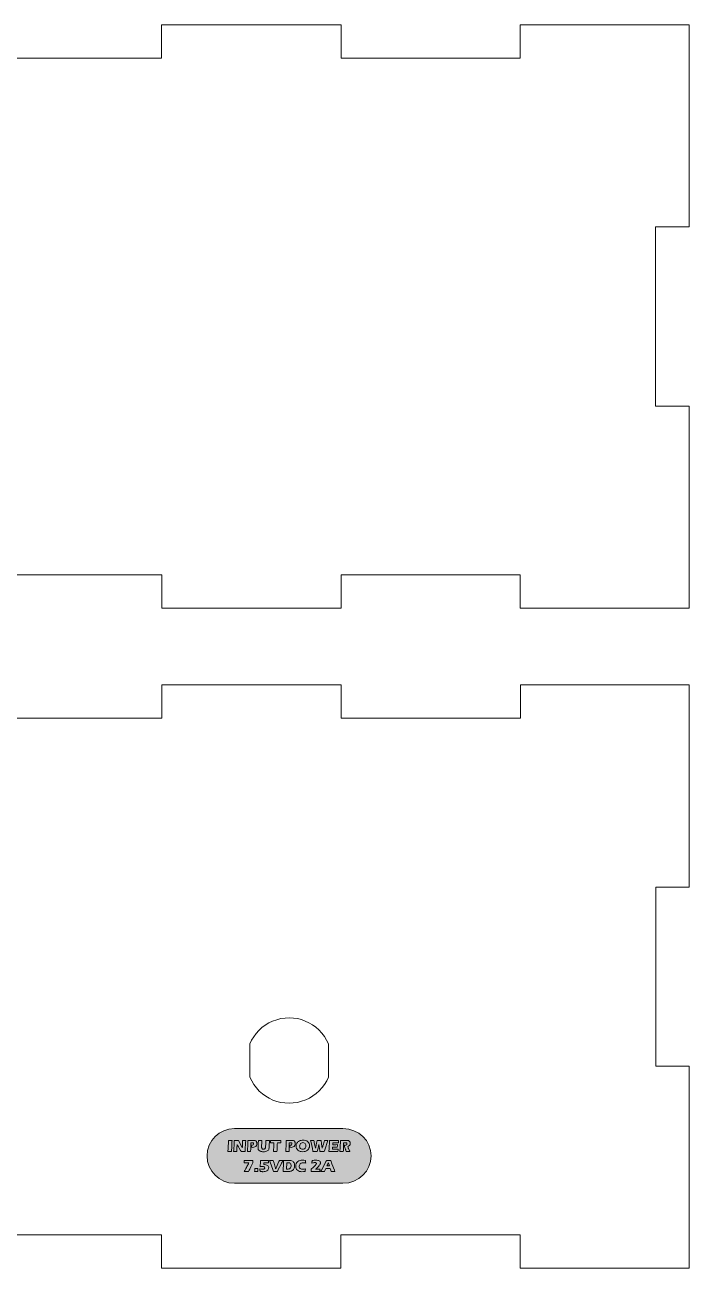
# Model space of a CAD drawing. Header units: inches. Extents: x -9.3 to 29, y -19 to 4.9.
# Drawn here: x 8.42 to 12.4, y -2.86 to 4.61 of the extents above; entities that cross this region are included whole.
import ezdxf

# ---------------------------------------------------------------- set-up
doc = ezdxf.new("R2010")
doc.units = ezdxf.units.IN
doc.header["$MEASUREMENT"] = 0
doc.layers.add('Layer 3', color=7, linetype='Continuous')

# ---------------------------------------------------------------- blocks, each defined once
blk = doc.blocks.new('block 94')
at = {"layer": 'Layer 3', "color": 7, "lineweight": 5, "true_color": 0xffffff}
blk.add_lwpolyline([(8.1663, 0.444), (9.2413, 0.444), (9.2413, 0.644), (10.3163, 0.644), (10.3163, 0.444), (11.3913, 0.444), (11.3913, 0.644), (12.4034, 0.644), (12.4034, -0.5691), (12.2034, -0.5691), (12.2034, -1.6441), (12.4034, -1.6441), (12.4034, -2.856), (11.3903, -2.856), (11.3903, -2.656), (10.3153, -2.656), (10.3153, -2.856), (9.2403, -2.856), (9.2403, -2.656), (8.1653, -2.656)], dxfattribs=at)
blk = doc.blocks.new('block 97')
at = {"layer": 'Layer 3', "color": 7, "lineweight": 5, "true_color": 0xffffff}
blk.add_open_spline([(9.7688, -1.7092), (9.7688, -1.7092), (9.7688, -1.5108), (9.7688, -1.5108), (9.7947, -1.449), (9.8438, -1.3999), (9.9056, -1.374), (10.0359, -1.3192), (10.186, -1.3804), (10.2408, -1.5108), (10.2408, -1.5108), (10.2408, -1.7092), (10.2408, -1.7092), (10.2148, -1.7709), (10.1657, -1.82), (10.104, -1.846), (9.9736, -1.9008), (9.8235, -1.8395), (9.7688, -1.7092)], degree=3, knots=[0, 0, 0, 0, 1, 1, 1, 2, 2, 2, 3, 3, 3, 4, 4, 4, 5, 5, 5, 6, 6, 6, 6], dxfattribs=at)
blk = doc.blocks.new('block 93')
at = {"layer": 'Layer 3'}
for name in ['block 94', 'block 97']:
    blk.add_blockref(name, (0, 0), dxfattribs=at)
blk = doc.blocks.new('block 98')
at = {"layer": 'Layer 3', "lineweight": 0}
for points, knots in [([(9.7542, -2.156), (9.7542, -2.156), (9.7552, -2.1436), (9.7552, -2.1436), (9.7552, -2.1436), (9.7564, -2.1191), (9.7564, -2.1191), (9.7564, -2.1191), (9.757, -2.1018), (9.757, -2.1018), (9.757, -2.1), (9.757, -2.0981), (9.757, -2.0963), (9.757, -2.0949), (9.757, -2.0926), (9.757, -2.0894), (9.7613, -2.0895), (9.7647, -2.0895), (9.7673, -2.0895), (9.7698, -2.0895), (9.7733, -2.0895), (9.7776, -2.0893), (9.782, -2.0892), (9.7857, -2.0891), (9.7887, -2.0891), (9.7931, -2.0891), (9.7963, -2.0894), (9.7984, -2.0899), (9.8005, -2.0905), (9.8024, -2.0914), (9.8041, -2.0925), (9.8058, -2.0937), (9.8072, -2.0951), (9.8083, -2.0967), (9.8094, -2.0983), (9.8102, -2.1001), (9.8108, -2.1022), (9.8113, -2.1042), (9.8116, -2.1063), (9.8116, -2.1084), (9.8116, -2.1128), (9.8106, -2.1167), (9.8084, -2.1204), (9.8063, -2.124), (9.8034, -2.1267), (9.7995, -2.1285), (9.7957, -2.1303), (9.7914, -2.1311), (9.7866, -2.1311), (9.7848, -2.1311), (9.7828, -2.1309), (9.7805, -2.1306), (9.7802, -2.1291), (9.7797, -2.1268), (9.779, -2.1239), (9.7783, -2.1209), (9.7777, -2.1187), (9.7772, -2.1173), (9.7787, -2.1176), (9.7802, -2.1177), (9.7817, -2.1177), (9.785, -2.1177), (9.7875, -2.1169), (9.7891, -2.1154), (9.7907, -2.1138), (9.7915, -2.1118), (9.7915, -2.1096), (9.7915, -2.1085), (9.7913, -2.1075), (9.791, -2.1066), (9.7906, -2.1057), (9.79, -2.105), (9.7893, -2.1045), (9.7885, -2.1039), (9.7876, -2.1036), (9.7867, -2.1034), (9.7857, -2.1032), (9.7846, -2.1032), (9.7834, -2.1032), (9.7823, -2.1032), (9.7811, -2.1032), (9.7798, -2.1033), (9.7798, -2.1033), (9.7757, -2.1036), (9.7757, -2.1036), (9.7753, -2.1098), (9.7749, -2.1168), (9.7747, -2.1245), (9.7743, -2.1385), (9.7741, -2.1469), (9.7741, -2.1497), (9.7741, -2.1497), (9.7741, -2.156), (9.7741, -2.156), (9.7741, -2.156), (9.7644, -2.156), (9.7644, -2.156), (9.763, -2.156), (9.7596, -2.156), (9.7542, -2.156)], [0, 0, 0, 0, 1, 1, 1, 2, 2, 2, 3, 3, 3, 4, 4, 4, 5, 5, 5, 6, 6, 6, 7, 7, 7, 8, 8, 8, 9, 9, 9, 10, 10, 10, 11, 11, 11, 12, 12, 12, 13, 13, 13, 14, 14, 14, 15, 15, 15, 16, 16, 16, 17, 17, 17, 18, 18, 18, 19, 19, 19, 20, 20, 20, 21, 21, 21, 22, 22, 22, 23, 23, 23, 24, 24, 24, 25, 25, 25, 26, 26, 26, 27, 27, 27, 28, 28, 28, 29, 29, 29, 30, 30, 30, 31, 31, 31, 32, 32, 32, 33, 33, 33, 33]), ([(9.9842, -2.156), (9.9842, -2.156), (9.9852, -2.1436), (9.9852, -2.1436), (9.9852, -2.1436), (9.9865, -2.1191), (9.9865, -2.1191), (9.9865, -2.1191), (9.987, -2.1018), (9.987, -2.1018), (9.987, -2.1), (9.987, -2.0981), (9.987, -2.0963), (9.987, -2.0949), (9.987, -2.0926), (9.987, -2.0894), (9.9913, -2.0895), (9.9947, -2.0895), (9.9973, -2.0895), (9.9999, -2.0895), (10.0033, -2.0895), (10.0077, -2.0893), (10.012, -2.0892), (10.0157, -2.0891), (10.0187, -2.0891), (10.0231, -2.0891), (10.0263, -2.0894), (10.0284, -2.0899), (10.0305, -2.0905), (10.0324, -2.0914), (10.0341, -2.0925), (10.0358, -2.0937), (10.0372, -2.0951), (10.0383, -2.0967), (10.0394, -2.0983), (10.0403, -2.1001), (10.0408, -2.1022), (10.0414, -2.1042), (10.0416, -2.1063), (10.0416, -2.1084), (10.0416, -2.1128), (10.0406, -2.1167), (10.0385, -2.1204), (10.0364, -2.124), (10.0334, -2.1267), (10.0295, -2.1285), (10.0257, -2.1303), (10.0214, -2.1311), (10.0166, -2.1311), (10.0148, -2.1311), (10.0128, -2.1309), (10.0105, -2.1306), (10.0102, -2.1291), (10.0097, -2.1268), (10.009, -2.1239), (10.0083, -2.1209), (10.0077, -2.1187), (10.0073, -2.1173), (10.0087, -2.1176), (10.0102, -2.1177), (10.0118, -2.1177), (10.015, -2.1177), (10.0175, -2.1169), (10.0191, -2.1154), (10.0207, -2.1138), (10.0215, -2.1118), (10.0215, -2.1096), (10.0215, -2.1085), (10.0214, -2.1075), (10.021, -2.1066), (10.0206, -2.1057), (10.0201, -2.105), (10.0193, -2.1045), (10.0185, -2.1039), (10.0176, -2.1036), (10.0167, -2.1034), (10.0158, -2.1032), (10.0147, -2.1032), (10.0135, -2.1032), (10.0123, -2.1032), (10.0111, -2.1032), (10.0098, -2.1033), (10.0098, -2.1033), (10.0057, -2.1036), (10.0057, -2.1036), (10.0053, -2.1098), (10.005, -2.1168), (10.0047, -2.1245), (10.0043, -2.1385), (10.0041, -2.1469), (10.0041, -2.1497), (10.0041, -2.1497), (10.0041, -2.156), (10.0041, -2.156), (10.0041, -2.156), (9.9944, -2.156), (9.9944, -2.156), (9.993, -2.156), (9.9896, -2.156), (9.9842, -2.156)], [0, 0, 0, 0, 1, 1, 1, 2, 2, 2, 3, 3, 3, 4, 4, 4, 5, 5, 5, 6, 6, 6, 7, 7, 7, 8, 8, 8, 9, 9, 9, 10, 10, 10, 11, 11, 11, 12, 12, 12, 13, 13, 13, 14, 14, 14, 15, 15, 15, 16, 16, 16, 17, 17, 17, 18, 18, 18, 19, 19, 19, 20, 20, 20, 21, 21, 21, 22, 22, 22, 23, 23, 23, 24, 24, 24, 25, 25, 25, 26, 26, 26, 27, 27, 27, 28, 28, 28, 29, 29, 29, 30, 30, 30, 31, 31, 31, 32, 32, 32, 33, 33, 33, 33]), ([(10.0882, -2.0881), (10.0934, -2.0881), (10.0984, -2.0888), (10.1032, -2.0902), (10.108, -2.0916), (10.1123, -2.0939), (10.1159, -2.0969), (10.1195, -2.1), (10.1222, -2.1036), (10.124, -2.1076), (10.1258, -2.1116), (10.1267, -2.1162), (10.1267, -2.1214), (10.1267, -2.1268), (10.1257, -2.1319), (10.1237, -2.1364), (10.1217, -2.141), (10.1189, -2.1449), (10.1152, -2.1481), (10.1115, -2.1513), (10.1071, -2.1536), (10.1019, -2.1551), (10.0968, -2.1566), (10.0914, -2.1573), (10.0858, -2.1573), (10.0803, -2.1573), (10.0751, -2.1566), (10.07, -2.1551), (10.065, -2.1537), (10.0606, -2.1514), (10.0569, -2.1481), (10.0531, -2.1449), (10.0505, -2.1413), (10.0489, -2.1373), (10.0474, -2.1333), (10.0466, -2.1289), (10.0466, -2.1241), (10.0466, -2.1169), (10.0482, -2.1107), (10.0515, -2.1053), (10.0548, -2.0999), (10.0597, -2.0957), (10.0662, -2.0927), (10.0727, -2.0896), (10.08, -2.0881), (10.0882, -2.0881)], [0, 0, 0, 0, 1, 1, 1, 2, 2, 2, 3, 3, 3, 4, 4, 4, 5, 5, 5, 6, 6, 6, 7, 7, 7, 8, 8, 8, 9, 9, 9, 10, 10, 10, 11, 11, 11, 12, 12, 12, 13, 13, 13, 14, 14, 14, 15, 15, 15, 15]), ([(10.3089, -2.156), (10.3096, -2.1503), (10.31, -2.1452), (10.3104, -2.1406), (10.3108, -2.136), (10.3111, -2.1307), (10.3113, -2.1246), (10.3116, -2.1185), (10.3118, -2.1122), (10.3119, -2.1054), (10.312, -2.0987), (10.3121, -2.0934), (10.3121, -2.0894), (10.3162, -2.0895), (10.3195, -2.0895), (10.322, -2.0895), (10.3246, -2.0895), (10.3278, -2.0895), (10.3315, -2.0893), (10.3352, -2.0892), (10.3389, -2.0891), (10.3424, -2.0891), (10.3466, -2.0891), (10.3503, -2.0893), (10.3536, -2.0896), (10.356, -2.0898), (10.3582, -2.0903), (10.3602, -2.091), (10.3622, -2.0917), (10.3639, -2.0926), (10.3653, -2.0936), (10.3666, -2.0946), (10.3678, -2.0958), (10.3687, -2.0971), (10.3696, -2.0983), (10.3703, -2.0998), (10.3708, -2.1015), (10.3713, -2.1032), (10.3716, -2.1051), (10.3716, -2.107), (10.3716, -2.1092), (10.3713, -2.1112), (10.3707, -2.1132), (10.3702, -2.1151), (10.3693, -2.1169), (10.3681, -2.1185), (10.3669, -2.1202), (10.3655, -2.1217), (10.3636, -2.1229), (10.3618, -2.1241), (10.3593, -2.1253), (10.3561, -2.1266), (10.3561, -2.1266), (10.3586, -2.1328), (10.3586, -2.1328), (10.3593, -2.1345), (10.3601, -2.1363), (10.3609, -2.1381), (10.3609, -2.1381), (10.3674, -2.1524), (10.3674, -2.1524), (10.3677, -2.153), (10.3682, -2.1542), (10.369, -2.156), (10.3636, -2.156), (10.36, -2.156), (10.3582, -2.156), (10.3558, -2.156), (10.352, -2.156), (10.3466, -2.156), (10.3461, -2.1544), (10.3452, -2.1512), (10.3438, -2.1466), (10.3433, -2.1447), (10.3428, -2.1432), (10.3424, -2.1422), (10.3416, -2.1399), (10.3404, -2.1366), (10.3389, -2.1325), (10.3389, -2.1325), (10.3339, -2.1186), (10.3339, -2.1186), (10.3356, -2.119), (10.3374, -2.1191), (10.3391, -2.1191), (10.3414, -2.1191), (10.3436, -2.1188), (10.3455, -2.1181), (10.3475, -2.1173), (10.3489, -2.1162), (10.3499, -2.1147), (10.3509, -2.1132), (10.3514, -2.1117), (10.3514, -2.11), (10.3514, -2.1086), (10.351, -2.1074), (10.3503, -2.1063), (10.3495, -2.1053), (10.3484, -2.1045), (10.3467, -2.104), (10.3451, -2.1034), (10.3427, -2.1032), (10.3393, -2.1032), (10.3382, -2.1032), (10.337, -2.1032), (10.3358, -2.1032), (10.3345, -2.1033), (10.3331, -2.1033), (10.3315, -2.1034), (10.3311, -2.11), (10.3307, -2.1182), (10.3304, -2.1278), (10.3301, -2.1374), (10.3299, -2.1468), (10.3298, -2.156), (10.3243, -2.156), (10.3208, -2.156), (10.3191, -2.156), (10.3173, -2.156), (10.3139, -2.156), (10.3089, -2.156)], [0, 0, 0, 0, 1, 1, 1, 2, 2, 2, 3, 3, 3, 4, 4, 4, 5, 5, 5, 6, 6, 6, 7, 7, 7, 8, 8, 8, 9, 9, 9, 10, 10, 10, 11, 11, 11, 12, 12, 12, 13, 13, 13, 14, 14, 14, 15, 15, 15, 16, 16, 16, 17, 17, 17, 18, 18, 18, 19, 19, 19, 20, 20, 20, 21, 21, 21, 22, 22, 22, 23, 23, 23, 24, 24, 24, 25, 25, 25, 26, 26, 26, 27, 27, 27, 28, 28, 28, 29, 29, 29, 30, 30, 30, 31, 31, 31, 32, 32, 32, 33, 33, 33, 34, 34, 34, 35, 35, 35, 36, 36, 36, 37, 37, 37, 38, 38, 38, 39, 39, 39, 40, 40, 40, 40]), ([(9.6379, -2.156), (9.6398, -2.1299), (9.6408, -2.1098), (9.6408, -2.0957), (9.6408, -2.0957), (9.6407, -2.0894), (9.6407, -2.0894), (9.6464, -2.0895), (9.6502, -2.0895), (9.6521, -2.0895), (9.653, -2.0895), (9.6565, -2.0895), (9.6626, -2.0894), (9.6621, -2.0967), (9.6616, -2.1037), (9.6612, -2.1102), (9.6608, -2.1193), (9.6604, -2.1278), (9.6602, -2.1358), (9.66, -2.1437), (9.6599, -2.1504), (9.6599, -2.156), (9.6599, -2.156), (9.6499, -2.156), (9.6499, -2.156), (9.648, -2.156), (9.644, -2.156), (9.6379, -2.156)], [0, 0, 0, 0, 1, 1, 1, 2, 2, 2, 3, 3, 3, 4, 4, 4, 5, 5, 5, 6, 6, 6, 7, 7, 7, 8, 8, 8, 9, 9, 9, 9]), ([(9.672, -2.156), (9.672, -2.156), (9.6729, -2.1458), (9.6729, -2.1458), (9.6729, -2.1458), (9.6749, -2.111), (9.6749, -2.111), (9.6749, -2.111), (9.6754, -2.097), (9.6754, -2.097), (9.6754, -2.097), (9.6754, -2.0894), (9.6754, -2.0894), (9.6804, -2.0895), (9.6849, -2.0895), (9.6888, -2.0895), (9.6916, -2.0895), (9.6955, -2.0895), (9.7005, -2.0894), (9.7005, -2.0894), (9.7213, -2.1273), (9.7213, -2.1273), (9.7213, -2.1273), (9.7242, -2.1329), (9.7242, -2.1329), (9.7246, -2.1274), (9.7249, -2.1197), (9.7253, -2.1099), (9.7257, -2.1), (9.7259, -2.0932), (9.7259, -2.0894), (9.7299, -2.0895), (9.7331, -2.0895), (9.7355, -2.0895), (9.7366, -2.0895), (9.7398, -2.0895), (9.7451, -2.0894), (9.7451, -2.0894), (9.7439, -2.104), (9.7439, -2.104), (9.7439, -2.104), (9.7417, -2.1444), (9.7417, -2.1444), (9.7417, -2.1444), (9.7414, -2.156), (9.7414, -2.156), (9.7372, -2.156), (9.7332, -2.156), (9.7295, -2.156), (9.7265, -2.156), (9.7222, -2.156), (9.7168, -2.156), (9.7151, -2.1529), (9.7139, -2.1505), (9.7131, -2.1491), (9.7131, -2.1491), (9.7049, -2.1352), (9.7049, -2.1352), (9.7022, -2.1306), (9.6997, -2.1263), (9.6974, -2.1221), (9.6959, -2.1195), (9.6944, -2.1166), (9.6928, -2.1134), (9.6928, -2.1134), (9.6917, -2.1366), (9.6917, -2.1366), (9.6917, -2.1366), (9.6912, -2.156), (9.6912, -2.156), (9.6872, -2.156), (9.6841, -2.156), (9.682, -2.156), (9.6802, -2.156), (9.6769, -2.156), (9.672, -2.156)], [0, 0, 0, 0, 1, 1, 1, 2, 2, 2, 3, 3, 3, 4, 4, 4, 5, 5, 5, 6, 6, 6, 7, 7, 7, 8, 8, 8, 9, 9, 9, 10, 10, 10, 11, 11, 11, 12, 12, 12, 13, 13, 13, 14, 14, 14, 15, 15, 15, 16, 16, 16, 17, 17, 17, 18, 18, 18, 19, 19, 19, 20, 20, 20, 21, 21, 21, 22, 22, 22, 23, 23, 23, 24, 24, 24, 25, 25, 25, 25]), ([(9.8208, -2.0894), (9.8258, -2.0895), (9.8294, -2.0895), (9.8315, -2.0895), (9.8341, -2.0895), (9.8376, -2.0895), (9.8419, -2.0894), (9.8419, -2.0894), (9.8404, -2.1102), (9.8404, -2.1102), (9.8402, -2.1141), (9.8399, -2.1177), (9.8398, -2.1211), (9.8396, -2.1246), (9.8396, -2.1269), (9.8396, -2.1282), (9.8396, -2.1307), (9.8398, -2.1328), (9.8401, -2.1344), (9.8405, -2.1361), (9.8411, -2.1375), (9.8421, -2.1386), (9.843, -2.1398), (9.8443, -2.1407), (9.846, -2.1413), (9.8477, -2.1418), (9.8494, -2.1421), (9.8512, -2.1421), (9.8528, -2.1421), (9.8543, -2.1419), (9.8556, -2.1415), (9.8567, -2.1411), (9.8577, -2.1407), (9.8585, -2.14), (9.8592, -2.1395), (9.8599, -2.1388), (9.8605, -2.138), (9.8611, -2.1371), (9.8617, -2.1359), (9.8623, -2.1345), (9.8628, -2.1332), (9.8632, -2.1315), (9.8634, -2.1294), (9.8637, -2.1273), (9.8641, -2.1224), (9.8646, -2.1149), (9.865, -2.1084), (9.8654, -2.1025), (9.8656, -2.0972), (9.8658, -2.092), (9.866, -2.0894), (9.8661, -2.0894), (9.871, -2.0894), (9.8749, -2.0894), (9.8777, -2.0894), (9.8777, -2.0894), (9.8876, -2.0894), (9.8876, -2.0894), (9.8876, -2.0894), (9.8853, -2.1241), (9.8853, -2.1241), (9.8852, -2.1247), (9.8852, -2.1253), (9.8852, -2.1257), (9.8851, -2.1324), (9.8847, -2.1372), (9.884, -2.14), (9.8833, -2.1428), (9.8821, -2.1452), (9.8805, -2.1473), (9.8789, -2.1493), (9.8765, -2.1512), (9.8734, -2.1528), (9.8702, -2.1544), (9.8667, -2.1556), (9.8627, -2.1563), (9.8587, -2.157), (9.8547, -2.1573), (9.8506, -2.1573), (9.847, -2.1573), (9.8435, -2.1571), (9.8401, -2.1565), (9.837, -2.156), (9.8342, -2.1553), (9.8316, -2.1543), (9.8291, -2.1533), (9.827, -2.1521), (9.8251, -2.1508), (9.8234, -2.1495), (9.8221, -2.1483), (9.8212, -2.147), (9.8203, -2.1457), (9.8196, -2.1442), (9.819, -2.1424), (9.8185, -2.1404), (9.8182, -2.1382), (9.8182, -2.1359), (9.8182, -2.1351), (9.8182, -2.1339), (9.8183, -2.1323), (9.8183, -2.1308), (9.8185, -2.1285), (9.8187, -2.1255), (9.8187, -2.1255), (9.8193, -2.1177), (9.8193, -2.1177), (9.8195, -2.1157), (9.8197, -2.1127), (9.8199, -2.1087), (9.8199, -2.1087), (9.8208, -2.0894), (9.8208, -2.0894)], [0, 0, 0, 0, 1, 1, 1, 2, 2, 2, 3, 3, 3, 4, 4, 4, 5, 5, 5, 6, 6, 6, 7, 7, 7, 8, 8, 8, 9, 9, 9, 10, 10, 10, 11, 11, 11, 12, 12, 12, 13, 13, 13, 14, 14, 14, 15, 15, 15, 16, 16, 16, 17, 17, 17, 18, 18, 18, 19, 19, 19, 20, 20, 20, 21, 21, 21, 22, 22, 22, 23, 23, 23, 24, 24, 24, 25, 25, 25, 26, 26, 26, 27, 27, 27, 28, 28, 28, 29, 29, 29, 30, 30, 30, 31, 31, 31, 32, 32, 32, 33, 33, 33, 34, 34, 34, 35, 35, 35, 36, 36, 36, 37, 37, 37, 37]), ([(9.9104, -2.156), (9.912, -2.1402), (9.913, -2.1228), (9.9133, -2.1038), (9.9133, -2.1038), (9.8925, -2.1043), (9.8925, -2.1043), (9.8925, -2.1043), (9.8928, -2.0989), (9.8928, -2.0989), (9.8929, -2.096), (9.893, -2.0929), (9.8931, -2.0894), (9.9023, -2.0895), (9.9131, -2.0895), (9.9254, -2.0895), (9.9254, -2.0895), (9.9374, -2.0894), (9.9374, -2.0894), (9.9374, -2.0894), (9.9492, -2.0894), (9.9492, -2.0894), (9.9492, -2.0894), (9.9555, -2.0894), (9.9555, -2.0894), (9.9555, -2.0894), (9.9552, -2.0942), (9.9552, -2.0942), (9.9551, -2.0967), (9.955, -2.0989), (9.9549, -2.1005), (9.9549, -2.1022), (9.9549, -2.1035), (9.9549, -2.1043), (9.9479, -2.104), (9.9422, -2.1038), (9.9376, -2.1038), (9.9376, -2.1038), (9.9342, -2.1038), (9.9342, -2.1038), (9.9337, -2.1096), (9.9334, -2.1149), (9.9331, -2.1197), (9.9327, -2.1267), (9.9325, -2.1335), (9.9323, -2.1401), (9.9321, -2.1467), (9.932, -2.152), (9.932, -2.156), (9.9266, -2.156), (9.9232, -2.156), (9.9216, -2.156), (9.9202, -2.156), (9.9165, -2.156), (9.9104, -2.156)], [0, 0, 0, 0, 1, 1, 1, 2, 2, 2, 3, 3, 3, 4, 4, 4, 5, 5, 5, 6, 6, 6, 7, 7, 7, 8, 8, 8, 9, 9, 9, 10, 10, 10, 11, 11, 11, 12, 12, 12, 13, 13, 13, 14, 14, 14, 15, 15, 15, 16, 16, 16, 17, 17, 17, 18, 18, 18, 18]), ([(10.0873, -2.1028), (10.0836, -2.1028), (10.0802, -2.1037), (10.0771, -2.1056), (10.0741, -2.1074), (10.0718, -2.11), (10.0702, -2.1132), (10.0685, -2.1165), (10.0677, -2.12), (10.0677, -2.1238), (10.0677, -2.1272), (10.0685, -2.1304), (10.0699, -2.1332), (10.0714, -2.1361), (10.0737, -2.1383), (10.0767, -2.14), (10.0797, -2.1416), (10.0829, -2.1424), (10.0863, -2.1424), (10.0899, -2.1424), (10.0933, -2.1415), (10.0963, -2.1397), (10.0993, -2.1379), (10.1016, -2.1353), (10.1032, -2.132), (10.1047, -2.1288), (10.1055, -2.1254), (10.1055, -2.1218), (10.1055, -2.1183), (10.1048, -2.1151), (10.1033, -2.1121), (10.1019, -2.1092), (10.0997, -2.1069), (10.0969, -2.1053), (10.094, -2.1036), (10.0909, -2.1028), (10.0873, -2.1028)], [0, 0, 0, 0, 1, 1, 1, 2, 2, 2, 3, 3, 3, 4, 4, 4, 5, 5, 5, 6, 6, 6, 7, 7, 7, 8, 8, 8, 9, 9, 9, 10, 10, 10, 11, 11, 11, 12, 12, 12, 12]), ([(10.1476, -2.156), (10.1476, -2.156), (10.146, -2.1471), (10.146, -2.1471), (10.1456, -2.1449), (10.145, -2.142), (10.1441, -2.1382), (10.1441, -2.1382), (10.1362, -2.1017), (10.1362, -2.1017), (10.1362, -2.1017), (10.1333, -2.0894), (10.1333, -2.0894), (10.1374, -2.0895), (10.1407, -2.0895), (10.1433, -2.0895), (10.1461, -2.0895), (10.1495, -2.0895), (10.1532, -2.0894), (10.1541, -2.0947), (10.1548, -2.0986), (10.1553, -2.1011), (10.1553, -2.1011), (10.1594, -2.1207), (10.1594, -2.1207), (10.1603, -2.125), (10.1612, -2.1301), (10.1623, -2.1362), (10.1623, -2.1362), (10.1639, -2.1294), (10.1639, -2.1294), (10.1639, -2.1294), (10.1697, -2.1068), (10.1697, -2.1068), (10.1697, -2.1068), (10.1737, -2.0894), (10.1737, -2.0894), (10.1781, -2.0895), (10.1819, -2.0895), (10.185, -2.0895), (10.1884, -2.0895), (10.1921, -2.0895), (10.1963, -2.0894), (10.1963, -2.0894), (10.1994, -2.11), (10.1994, -2.11), (10.1994, -2.11), (10.2036, -2.1361), (10.2036, -2.1361), (10.2036, -2.1361), (10.2055, -2.1289), (10.2055, -2.1289), (10.2059, -2.1277), (10.2063, -2.1265), (10.2067, -2.1252), (10.207, -2.1239), (10.2079, -2.1214), (10.2091, -2.1176), (10.2091, -2.1176), (10.215, -2.0989), (10.215, -2.0989), (10.215, -2.0989), (10.2178, -2.0894), (10.2178, -2.0894), (10.2218, -2.0894), (10.225, -2.0894), (10.2276, -2.0894), (10.2305, -2.0894), (10.2337, -2.0894), (10.2373, -2.0894), (10.2373, -2.0894), (10.2184, -2.1461), (10.2184, -2.1461), (10.2184, -2.1461), (10.2153, -2.156), (10.2153, -2.156), (10.2105, -2.156), (10.2062, -2.156), (10.2025, -2.156), (10.1987, -2.156), (10.1945, -2.156), (10.1898, -2.156), (10.1898, -2.156), (10.1887, -2.1494), (10.1887, -2.1494), (10.1887, -2.1494), (10.1844, -2.1261), (10.1844, -2.1261), (10.1842, -2.1247), (10.184, -2.1232), (10.1838, -2.1217), (10.1836, -2.1203), (10.1834, -2.118), (10.183, -2.1148), (10.183, -2.1148), (10.1813, -2.1224), (10.1813, -2.1224), (10.1809, -2.1241), (10.1805, -2.1258), (10.18, -2.1275), (10.18, -2.1275), (10.1721, -2.156), (10.1721, -2.156), (10.1672, -2.156), (10.1631, -2.156), (10.1599, -2.156), (10.1564, -2.156), (10.1523, -2.156), (10.1476, -2.156)], [0, 0, 0, 0, 1, 1, 1, 2, 2, 2, 3, 3, 3, 4, 4, 4, 5, 5, 5, 6, 6, 6, 7, 7, 7, 8, 8, 8, 9, 9, 9, 10, 10, 10, 11, 11, 11, 12, 12, 12, 13, 13, 13, 14, 14, 14, 15, 15, 15, 16, 16, 16, 17, 17, 17, 18, 18, 18, 19, 19, 19, 20, 20, 20, 21, 21, 21, 22, 22, 22, 23, 23, 23, 24, 24, 24, 25, 25, 25, 26, 26, 26, 27, 27, 27, 28, 28, 28, 29, 29, 29, 30, 30, 30, 31, 31, 31, 32, 32, 32, 33, 33, 33, 34, 34, 34, 35, 35, 35, 36, 36, 36, 36]), ([(10.2431, -2.156), (10.2439, -2.1477), (10.2445, -2.1406), (10.2448, -2.135), (10.2452, -2.1293), (10.2456, -2.1218), (10.246, -2.1124), (10.2464, -2.103), (10.2465, -2.0968), (10.2465, -2.0937), (10.2465, -2.0937), (10.2465, -2.0894), (10.2465, -2.0894), (10.2542, -2.0895), (10.2635, -2.0895), (10.2744, -2.0895), (10.2844, -2.0895), (10.2933, -2.0895), (10.301, -2.0894), (10.301, -2.0894), (10.3009, -2.091), (10.3009, -2.091), (10.3008, -2.0914), (10.3008, -2.0928), (10.3006, -2.0952), (10.3006, -2.0952), (10.3003, -2.1005), (10.3003, -2.1005), (10.3003, -2.1017), (10.3002, -2.1028), (10.3002, -2.104), (10.294, -2.1037), (10.2887, -2.1036), (10.2844, -2.1036), (10.2797, -2.1036), (10.2766, -2.1036), (10.2749, -2.1036), (10.2733, -2.1036), (10.2707, -2.1037), (10.2672, -2.1039), (10.2672, -2.1039), (10.2666, -2.1151), (10.2666, -2.1151), (10.2705, -2.1152), (10.275, -2.1152), (10.2801, -2.1152), (10.2819, -2.1152), (10.2867, -2.1151), (10.2946, -2.1149), (10.2943, -2.1191), (10.294, -2.124), (10.2937, -2.1298), (10.2881, -2.1297), (10.2837, -2.1297), (10.2807, -2.1297), (10.2762, -2.1297), (10.2712, -2.1298), (10.2656, -2.13), (10.2656, -2.13), (10.2651, -2.1419), (10.2651, -2.1419), (10.2651, -2.1419), (10.2707, -2.1419), (10.2707, -2.1419), (10.2723, -2.1419), (10.2758, -2.1418), (10.281, -2.1417), (10.281, -2.1417), (10.2911, -2.1415), (10.2911, -2.1415), (10.2926, -2.1415), (10.2951, -2.1413), (10.2986, -2.1411), (10.2982, -2.1459), (10.2979, -2.1509), (10.2976, -2.156), (10.2897, -2.156), (10.281, -2.156), (10.2715, -2.156), (10.2715, -2.156), (10.25, -2.156), (10.25, -2.156), (10.25, -2.156), (10.2431, -2.156), (10.2431, -2.156)], [0, 0, 0, 0, 1, 1, 1, 2, 2, 2, 3, 3, 3, 4, 4, 4, 5, 5, 5, 6, 6, 6, 7, 7, 7, 8, 8, 8, 9, 9, 9, 10, 10, 10, 11, 11, 11, 12, 12, 12, 13, 13, 13, 14, 14, 14, 15, 15, 15, 16, 16, 16, 17, 17, 17, 18, 18, 18, 19, 19, 19, 20, 20, 20, 21, 21, 21, 22, 22, 22, 23, 23, 23, 24, 24, 24, 25, 25, 25, 26, 26, 26, 27, 27, 27, 28, 28, 28, 28]), ([(9.7359, -2.2761), (9.7379, -2.2724), (9.7397, -2.2689), (9.7416, -2.2656), (9.7434, -2.2623), (9.7469, -2.2558), (9.752, -2.246), (9.752, -2.246), (9.7607, -2.2296), (9.7607, -2.2296), (9.7613, -2.2284), (9.7622, -2.2265), (9.7636, -2.2238), (9.7608, -2.2237), (9.7586, -2.2237), (9.757, -2.2237), (9.7502, -2.2237), (9.7428, -2.2239), (9.7349, -2.2243), (9.7352, -2.22), (9.7354, -2.215), (9.7355, -2.2094), (9.7355, -2.2094), (9.788, -2.2094), (9.788, -2.2094), (9.788, -2.2094), (9.7873, -2.2248), (9.7873, -2.2248), (9.7873, -2.2248), (9.7756, -2.2472), (9.7756, -2.2472), (9.7756, -2.2472), (9.7682, -2.2619), (9.7682, -2.2619), (9.7662, -2.266), (9.764, -2.2707), (9.7616, -2.2761), (9.7616, -2.2761), (9.7359, -2.2761), (9.7359, -2.2761)], [0, 0, 0, 0, 1, 1, 1, 2, 2, 2, 3, 3, 3, 4, 4, 4, 5, 5, 5, 6, 6, 6, 7, 7, 7, 8, 8, 8, 9, 9, 9, 10, 10, 10, 11, 11, 11, 12, 12, 12, 13, 13, 13, 13]), ([(9.8304, -2.2751), (9.8304, -2.2751), (9.8301, -2.2702), (9.8301, -2.2702), (9.83, -2.2686), (9.8299, -2.2671), (9.8298, -2.2658), (9.8297, -2.2645), (9.8294, -2.2624), (9.8291, -2.2595), (9.8358, -2.2614), (9.8414, -2.2624), (9.8459, -2.2624), (9.8482, -2.2624), (9.8504, -2.262), (9.8524, -2.2613), (9.8544, -2.2605), (9.856, -2.2594), (9.857, -2.2581), (9.8581, -2.2567), (9.8586, -2.2552), (9.8586, -2.2536), (9.8586, -2.2512), (9.8575, -2.2494), (9.8553, -2.2482), (9.8532, -2.2469), (9.8497, -2.2463), (9.845, -2.2463), (9.8429, -2.2463), (9.8409, -2.2464), (9.8389, -2.2465), (9.8369, -2.2467), (9.8342, -2.247), (9.8308, -2.2474), (9.8308, -2.2474), (9.8333, -2.2159), (9.8333, -2.2159), (9.8334, -2.2143), (9.8335, -2.2122), (9.8336, -2.2094), (9.8417, -2.2095), (9.8496, -2.2095), (9.8571, -2.2095), (9.8667, -2.2095), (9.8747, -2.2095), (9.8811, -2.2094), (9.8808, -2.2128), (9.8806, -2.2155), (9.8805, -2.2175), (9.8805, -2.2175), (9.8803, -2.2241), (9.8803, -2.2241), (9.8803, -2.2241), (9.8738, -2.2239), (9.8738, -2.2239), (9.8738, -2.2239), (9.8708, -2.2238), (9.8708, -2.2238), (9.8708, -2.2238), (9.866, -2.2238), (9.866, -2.2238), (9.864, -2.2238), (9.8615, -2.2238), (9.8585, -2.2238), (9.8575, -2.2238), (9.8558, -2.2238), (9.8535, -2.2239), (9.8535, -2.2239), (9.8525, -2.235), (9.8525, -2.235), (9.8547, -2.2349), (9.8564, -2.2348), (9.8576, -2.2348), (9.8627, -2.2348), (9.8672, -2.2356), (9.871, -2.2372), (9.8749, -2.2388), (9.8778, -2.2411), (9.8795, -2.244), (9.8813, -2.2469), (9.8822, -2.2501), (9.8822, -2.2538), (9.8822, -2.2573), (9.8813, -2.2607), (9.8795, -2.264), (9.8777, -2.2673), (9.8752, -2.2699), (9.872, -2.2718), (9.8688, -2.2738), (9.8651, -2.2752), (9.861, -2.276), (9.8568, -2.2769), (9.8525, -2.2773), (9.8481, -2.2773), (9.8464, -2.2773), (9.8445, -2.2772), (9.8422, -2.277), (9.8399, -2.2768), (9.838, -2.2766), (9.8364, -2.2763), (9.8349, -2.276), (9.8329, -2.2756), (9.8304, -2.2751)], [0, 0, 0, 0, 1, 1, 1, 2, 2, 2, 3, 3, 3, 4, 4, 4, 5, 5, 5, 6, 6, 6, 7, 7, 7, 8, 8, 8, 9, 9, 9, 10, 10, 10, 11, 11, 11, 12, 12, 12, 13, 13, 13, 14, 14, 14, 15, 15, 15, 16, 16, 16, 17, 17, 17, 18, 18, 18, 19, 19, 19, 20, 20, 20, 21, 21, 21, 22, 22, 22, 23, 23, 23, 24, 24, 24, 25, 25, 25, 26, 26, 26, 27, 27, 27, 28, 28, 28, 29, 29, 29, 30, 30, 30, 31, 31, 31, 32, 32, 32, 33, 33, 33, 34, 34, 34, 34]), ([(9.9104, -2.2761), (9.9104, -2.2761), (9.9086, -2.2701), (9.9086, -2.2701), (9.9086, -2.2701), (9.8967, -2.2358), (9.8967, -2.2358), (9.8967, -2.2358), (9.8873, -2.2094), (9.8873, -2.2094), (9.8917, -2.2095), (9.8957, -2.2095), (9.8991, -2.2095), (9.9012, -2.2095), (9.9045, -2.2095), (9.9091, -2.2094), (9.9098, -2.2123), (9.9104, -2.2145), (9.9108, -2.216), (9.9114, -2.218), (9.9125, -2.2215), (9.9141, -2.2266), (9.9141, -2.2266), (9.9213, -2.2497), (9.9213, -2.2497), (9.9221, -2.2521), (9.9229, -2.2553), (9.924, -2.2591), (9.924, -2.2591), (9.9262, -2.2535), (9.9262, -2.2535), (9.9262, -2.2535), (9.9433, -2.2162), (9.9433, -2.2162), (9.9435, -2.2155), (9.9439, -2.2147), (9.9442, -2.2138), (9.9446, -2.213), (9.9452, -2.2115), (9.946, -2.2094), (9.9508, -2.2095), (9.9546, -2.2095), (9.9574, -2.2095), (9.9592, -2.2095), (9.9628, -2.2095), (9.9681, -2.2094), (9.9647, -2.2156), (9.961, -2.2228), (9.9568, -2.2311), (9.9568, -2.2311), (9.94, -2.2645), (9.94, -2.2645), (9.9383, -2.2677), (9.9365, -2.2716), (9.9345, -2.2761), (9.929, -2.276), (9.9251, -2.276), (9.9228, -2.276), (9.9206, -2.276), (9.9165, -2.276), (9.9104, -2.2761)], [0, 0, 0, 0, 1, 1, 1, 2, 2, 2, 3, 3, 3, 4, 4, 4, 5, 5, 5, 6, 6, 6, 7, 7, 7, 8, 8, 8, 9, 9, 9, 10, 10, 10, 11, 11, 11, 12, 12, 12, 13, 13, 13, 14, 14, 14, 15, 15, 15, 16, 16, 16, 17, 17, 17, 18, 18, 18, 19, 19, 19, 20, 20, 20, 20]), ([(9.9681, -2.2761), (9.9688, -2.2686), (9.9693, -2.2627), (9.9696, -2.2582), (9.97, -2.2516), (9.9704, -2.243), (9.9708, -2.2324), (9.9711, -2.2244), (9.9712, -2.2186), (9.9712, -2.2151), (9.9712, -2.2151), (9.9712, -2.2094), (9.9712, -2.2094), (9.975, -2.2095), (9.9783, -2.2095), (9.9811, -2.2095), (9.9837, -2.2095), (9.9872, -2.2095), (9.9916, -2.2093), (9.9959, -2.2092), (10, -2.2091), (10.0038, -2.2091), (10.0081, -2.2091), (10.012, -2.2094), (10.0152, -2.2099), (10.0185, -2.2104), (10.0216, -2.2115), (10.0244, -2.2131), (10.0273, -2.2147), (10.0297, -2.2169), (10.0316, -2.2195), (10.0335, -2.2221), (10.035, -2.2252), (10.036, -2.2288), (10.037, -2.2323), (10.0375, -2.2359), (10.0375, -2.2397), (10.0375, -2.2433), (10.0371, -2.2469), (10.0363, -2.2503), (10.0356, -2.2537), (10.0345, -2.2568), (10.0331, -2.2595), (10.0317, -2.2622), (10.03, -2.2646), (10.0282, -2.2666), (10.0263, -2.2685), (10.0241, -2.2702), (10.0217, -2.2716), (10.0199, -2.2726), (10.0181, -2.2735), (10.0163, -2.2741), (10.0145, -2.2746), (10.012, -2.2751), (10.0088, -2.2755), (10.0053, -2.2759), (10.0013, -2.2761), (9.9969, -2.2761), (9.9969, -2.2761), (9.9771, -2.2759), (9.9771, -2.2759), (9.9753, -2.2759), (9.9723, -2.276), (9.9681, -2.2761)], [0, 0, 0, 0, 1, 1, 1, 2, 2, 2, 3, 3, 3, 4, 4, 4, 5, 5, 5, 6, 6, 6, 7, 7, 7, 8, 8, 8, 9, 9, 9, 10, 10, 10, 11, 11, 11, 12, 12, 12, 13, 13, 13, 14, 14, 14, 15, 15, 15, 16, 16, 16, 17, 17, 17, 18, 18, 18, 19, 19, 19, 20, 20, 20, 21, 21, 21, 21]), ([(9.9892, -2.2614), (9.991, -2.2615), (9.9929, -2.2616), (9.9948, -2.2616), (9.9982, -2.2616), (10.0011, -2.2613), (10.0037, -2.2607), (10.0063, -2.2601), (10.0086, -2.2589), (10.0106, -2.257), (10.0125, -2.255), (10.014, -2.2526), (10.0149, -2.2496), (10.0159, -2.2466), (10.0164, -2.2435), (10.0164, -2.2403), (10.0164, -2.2364), (10.0157, -2.2332), (10.0143, -2.2305), (10.0129, -2.2279), (10.011, -2.226), (10.0087, -2.225), (10.0063, -2.2239), (10.0032, -2.2234), (9.9992, -2.2234), (9.9968, -2.2234), (9.9941, -2.2235), (9.9909, -2.2237), (9.9909, -2.2237), (9.9892, -2.2614), (9.9892, -2.2614)], [0, 0, 0, 0, 1, 1, 1, 2, 2, 2, 3, 3, 3, 4, 4, 4, 5, 5, 5, 6, 6, 6, 7, 7, 7, 8, 8, 8, 9, 9, 9, 10, 10, 10, 10]), ([(10.1031, -2.2598), (10.1027, -2.2617), (10.1022, -2.2644), (10.1017, -2.2678), (10.1011, -2.2712), (10.1007, -2.2739), (10.1005, -2.2758), (10.0936, -2.2768), (10.0874, -2.2773), (10.0819, -2.2773), (10.0766, -2.2773), (10.0717, -2.2767), (10.0672, -2.2753), (10.0626, -2.274), (10.0585, -2.2719), (10.0547, -2.2688), (10.0509, -2.2658), (10.0482, -2.2623), (10.0465, -2.2582), (10.0449, -2.2542), (10.0441, -2.2496), (10.0441, -2.2446), (10.0441, -2.2387), (10.0452, -2.2334), (10.0474, -2.2287), (10.0496, -2.224), (10.0527, -2.22), (10.0569, -2.2169), (10.061, -2.2138), (10.0655, -2.2115), (10.0704, -2.2102), (10.0753, -2.2088), (10.0804, -2.2081), (10.0856, -2.2081), (10.0905, -2.2081), (10.0964, -2.2087), (10.1035, -2.21), (10.1035, -2.21), (10.1036, -2.2141), (10.1036, -2.2141), (10.1037, -2.2159), (10.1038, -2.2179), (10.1039, -2.22), (10.1039, -2.22), (10.1042, -2.2256), (10.1042, -2.2256), (10.1004, -2.2247), (10.0974, -2.224), (10.095, -2.2237), (10.0926, -2.2234), (10.0904, -2.2232), (10.0884, -2.2232), (10.084, -2.2232), (10.0801, -2.2241), (10.0766, -2.2259), (10.073, -2.2276), (10.0703, -2.2302), (10.0683, -2.2335), (10.0662, -2.2369), (10.0652, -2.2406), (10.0652, -2.2447), (10.0652, -2.2484), (10.0661, -2.2515), (10.0678, -2.2542), (10.0695, -2.2569), (10.0718, -2.2589), (10.0746, -2.2604), (10.0775, -2.2618), (10.0811, -2.2625), (10.0853, -2.2625), (10.0876, -2.2625), (10.0901, -2.2623), (10.0928, -2.262), (10.0956, -2.2616), (10.099, -2.2609), (10.1031, -2.2598)], [0, 0, 0, 0, 1, 1, 1, 2, 2, 2, 3, 3, 3, 4, 4, 4, 5, 5, 5, 6, 6, 6, 7, 7, 7, 8, 8, 8, 9, 9, 9, 10, 10, 10, 11, 11, 11, 12, 12, 12, 13, 13, 13, 14, 14, 14, 15, 15, 15, 16, 16, 16, 17, 17, 17, 18, 18, 18, 19, 19, 19, 20, 20, 20, 21, 21, 21, 22, 22, 22, 23, 23, 23, 24, 24, 24, 25, 25, 25, 25]), ([(10.1363, -2.2761), (10.1364, -2.2745), (10.1365, -2.2725), (10.1366, -2.27), (10.1367, -2.2675), (10.1368, -2.2649), (10.1369, -2.2622), (10.1403, -2.2595), (10.1434, -2.2568), (10.1462, -2.2542), (10.1508, -2.25), (10.1549, -2.246), (10.1584, -2.2423), (10.1613, -2.2393), (10.1637, -2.2366), (10.1656, -2.2341), (10.1667, -2.2326), (10.1674, -2.2314), (10.1678, -2.2305), (10.168, -2.2298), (10.1682, -2.2291), (10.1682, -2.2283), (10.1682, -2.2274), (10.168, -2.2266), (10.1675, -2.2259), (10.1671, -2.2252), (10.1664, -2.2246), (10.1655, -2.2241), (10.1646, -2.2236), (10.1635, -2.2232), (10.1622, -2.2229), (10.1609, -2.2226), (10.1594, -2.2225), (10.1578, -2.2225), (10.1555, -2.2225), (10.1531, -2.2227), (10.1506, -2.2231), (10.148, -2.2235), (10.1446, -2.2242), (10.1402, -2.2253), (10.1402, -2.2253), (10.1415, -2.2183), (10.1415, -2.2183), (10.1418, -2.2169), (10.1422, -2.2142), (10.1428, -2.2103), (10.1513, -2.2088), (10.1594, -2.2081), (10.1669, -2.2081), (10.1703, -2.2081), (10.1735, -2.2084), (10.1767, -2.2091), (10.1798, -2.2097), (10.1826, -2.2107), (10.1851, -2.2122), (10.1875, -2.2137), (10.1894, -2.2154), (10.1906, -2.2174), (10.1919, -2.2194), (10.1925, -2.2215), (10.1925, -2.2238), (10.1925, -2.2253), (10.1923, -2.2267), (10.1919, -2.2282), (10.1916, -2.2296), (10.1909, -2.2312), (10.1899, -2.2331), (10.1887, -2.2355), (10.1872, -2.2378), (10.1854, -2.2401), (10.1827, -2.2435), (10.1795, -2.247), (10.176, -2.2507), (10.1726, -2.2541), (10.1685, -2.258), (10.1638, -2.2623), (10.1638, -2.2623), (10.1691, -2.2623), (10.1691, -2.2623), (10.1704, -2.2623), (10.1729, -2.2623), (10.1767, -2.2622), (10.1804, -2.2622), (10.1831, -2.2621), (10.1845, -2.262), (10.186, -2.262), (10.1878, -2.2618), (10.1899, -2.2616), (10.1898, -2.2632), (10.1897, -2.2651), (10.1895, -2.2675), (10.1893, -2.2698), (10.189, -2.2727), (10.1888, -2.2761), (10.1807, -2.276), (10.1722, -2.276), (10.1634, -2.276), (10.1527, -2.276), (10.1437, -2.276), (10.1363, -2.2761)], [0, 0, 0, 0, 1, 1, 1, 2, 2, 2, 3, 3, 3, 4, 4, 4, 5, 5, 5, 6, 6, 6, 7, 7, 7, 8, 8, 8, 9, 9, 9, 10, 10, 10, 11, 11, 11, 12, 12, 12, 13, 13, 13, 14, 14, 14, 15, 15, 15, 16, 16, 16, 17, 17, 17, 18, 18, 18, 19, 19, 19, 20, 20, 20, 21, 21, 21, 22, 22, 22, 23, 23, 23, 24, 24, 24, 25, 25, 25, 26, 26, 26, 27, 27, 27, 28, 28, 28, 29, 29, 29, 30, 30, 30, 31, 31, 31, 32, 32, 32, 33, 33, 33, 33]), ([(10.1938, -2.2761), (10.1938, -2.2761), (10.1979, -2.269), (10.1979, -2.269), (10.1979, -2.269), (10.2231, -2.2215), (10.2231, -2.2215), (10.2231, -2.2215), (10.2258, -2.2161), (10.2258, -2.2161), (10.2266, -2.2146), (10.2277, -2.2123), (10.2291, -2.2094), (10.2348, -2.2095), (10.239, -2.2095), (10.2416, -2.2095), (10.2462, -2.2095), (10.2504, -2.2095), (10.2544, -2.2094), (10.2544, -2.2094), (10.2615, -2.2298), (10.2615, -2.2298), (10.2615, -2.2298), (10.276, -2.2689), (10.276, -2.2689), (10.276, -2.2689), (10.2788, -2.2761), (10.2788, -2.2761), (10.2732, -2.276), (10.2697, -2.276), (10.2685, -2.276), (10.2658, -2.276), (10.2618, -2.276), (10.2565, -2.2761), (10.255, -2.2707), (10.253, -2.2644), (10.2503, -2.2571), (10.2503, -2.2571), (10.2257, -2.2571), (10.2257, -2.2571), (10.2229, -2.2628), (10.2199, -2.2691), (10.2169, -2.2761), (10.2109, -2.276), (10.2071, -2.276), (10.2058, -2.276), (10.2033, -2.276), (10.1993, -2.276), (10.1938, -2.2761)], [0, 0, 0, 0, 1, 1, 1, 2, 2, 2, 3, 3, 3, 4, 4, 4, 5, 5, 5, 6, 6, 6, 7, 7, 7, 8, 8, 8, 9, 9, 9, 10, 10, 10, 11, 11, 11, 12, 12, 12, 13, 13, 13, 14, 14, 14, 15, 15, 15, 16, 16, 16, 16]), ([(10.2316, -2.2429), (10.2316, -2.2429), (10.2468, -2.2429), (10.2468, -2.2429), (10.243, -2.2314), (10.2409, -2.2251), (10.2406, -2.2239), (10.2384, -2.2287), (10.2366, -2.2326), (10.2351, -2.2357), (10.2351, -2.2357), (10.2316, -2.2429), (10.2316, -2.2429)], [0, 0, 0, 0, 1, 1, 1, 2, 2, 2, 3, 3, 3, 4, 4, 4, 4]), ([(9.798, -2.2761), (9.7982, -2.2717), (9.7984, -2.2658), (9.7986, -2.2584), (9.7986, -2.2584), (9.8087, -2.2585), (9.8087, -2.2585), (9.8098, -2.2585), (9.8126, -2.2585), (9.8172, -2.2584), (9.8169, -2.2619), (9.8166, -2.2678), (9.8163, -2.2761), (9.8163, -2.2761), (9.8078, -2.276), (9.8078, -2.276), (9.8072, -2.276), (9.8039, -2.276), (9.798, -2.2761)], [0, 0, 0, 0, 1, 1, 1, 2, 2, 2, 3, 3, 3, 4, 4, 4, 5, 5, 5, 6, 6, 6, 6])]:
    blk.add_open_spline(points, degree=3, knots=knots, dxfattribs=at)
blk = doc.blocks.new('block 92')
at = {"layer": 'Layer 3', "true_color": 0x0000ff}
h = blk.add_hatch(color=5, dxfattribs=at)
h.dxf.hatch_style = 2
edge = h.paths.add_edge_path()
edge.add_spline(control_points=[(10.4969, -2.1827), (10.4969, -2.2733), (10.4212, -2.3468), (10.3278, -2.3468), (10.3278, -2.3468), (9.6767, -2.3468), (9.6767, -2.3468), (9.5861, -2.3468), (9.5126, -2.2733), (9.5126, -2.1827), (9.5126, -2.0921), (9.5861, -2.0187), (9.6767, -2.0187), (9.6767, -2.0187), (10.3278, -2.0187), (10.3278, -2.0187), (10.4212, -2.0187), (10.4969, -2.0921), (10.4969, -2.1827)], knot_values=[0, 0, 0, 0, 1, 1, 1, 2, 2, 2, 3, 3, 3, 4, 4, 4, 5, 5, 5, 6, 6, 6, 6], degree=3, periodic=0)
at = {"layer": 'Layer 3', "lineweight": 0}
blk.add_open_spline([(10.4969, -2.1827), (10.4969, -2.2733), (10.4212, -2.3468), (10.3278, -2.3468), (10.3278, -2.3468), (9.6767, -2.3468), (9.6767, -2.3468), (9.5861, -2.3468), (9.5126, -2.2733), (9.5126, -2.1827), (9.5126, -2.0921), (9.5861, -2.0187), (9.6767, -2.0187), (9.6767, -2.0187), (10.3278, -2.0187), (10.3278, -2.0187), (10.4212, -2.0187), (10.4969, -2.0921), (10.4969, -2.1827)], degree=3, knots=[0, 0, 0, 0, 1, 1, 1, 2, 2, 2, 3, 3, 3, 4, 4, 4, 5, 5, 5, 6, 6, 6, 6], dxfattribs=at)
at = {"layer": 'Layer 3'}
for name in ['block 93', 'block 98']:
    blk.add_blockref(name, (0, 0), dxfattribs=at)
blk = doc.blocks.new('block 91')
at = {"layer": 'Layer 3'}
blk.add_blockref('block 92', (0, 0), dxfattribs=at)
blk = doc.blocks.new('block 119')
at = {"layer": 'Layer 3', "color": 7, "lineweight": 5, "true_color": 0xffffff}
blk.add_lwpolyline([(9.2399, 4.4056), (8.1659, 4.4056)], dxfattribs=at)
blk = doc.blocks.new('block 120')
at = {"layer": 'Layer 3', "color": 7, "lineweight": 5, "true_color": 0xffffff}
blk.add_lwpolyline([(9.2399, 4.6056), (9.2399, 4.4056)], dxfattribs=at)
blk = doc.blocks.new('block 121')
at = {"layer": 'Layer 3', "color": 7, "lineweight": 5, "true_color": 0xffffff}
blk.add_lwpolyline([(10.3159, 4.6056), (9.2399, 4.6056)], dxfattribs=at)
blk = doc.blocks.new('block 122')
at = {"layer": 'Layer 3', "color": 7, "lineweight": 5, "true_color": 0xffffff}
blk.add_lwpolyline([(10.3159, 4.4056), (10.3159, 4.6056)], dxfattribs=at)
blk = doc.blocks.new('block 123')
at = {"layer": 'Layer 3', "color": 7, "lineweight": 5, "true_color": 0xffffff}
blk.add_lwpolyline([(11.3909, 4.4056), (10.3159, 4.4056)], dxfattribs=at)
blk = doc.blocks.new('block 124')
at = {"layer": 'Layer 3', "color": 7, "lineweight": 5, "true_color": 0xffffff}
blk.add_lwpolyline([(11.3909, 4.6056), (11.3909, 4.4056)], dxfattribs=at)
blk = doc.blocks.new('block 125')
at = {"layer": 'Layer 3', "color": 7, "lineweight": 5, "true_color": 0xffffff}
blk.add_lwpolyline([(12.4028, 4.6056), (11.3909, 4.6056)], dxfattribs=at)
blk = doc.blocks.new('block 126')
at = {"layer": 'Layer 3', "color": 7, "lineweight": 5, "true_color": 0xffffff}
blk.add_lwpolyline([(12.4028, 3.3925), (12.4028, 4.6056)], dxfattribs=at)
blk = doc.blocks.new('block 127')
at = {"layer": 'Layer 3', "color": 7, "lineweight": 5, "true_color": 0xffffff}
blk.add_lwpolyline([(12.2028, 3.3925), (12.4028, 3.3925)], dxfattribs=at)
blk = doc.blocks.new('block 128')
at = {"layer": 'Layer 3', "color": 7, "lineweight": 5, "true_color": 0xffffff}
blk.add_lwpolyline([(12.2028, 2.3175), (12.2028, 3.3925)], dxfattribs=at)
blk = doc.blocks.new('block 129')
at = {"layer": 'Layer 3', "color": 7, "lineweight": 5, "true_color": 0xffffff}
blk.add_lwpolyline([(12.4028, 2.3175), (12.2028, 2.3175)], dxfattribs=at)
blk = doc.blocks.new('block 130')
at = {"layer": 'Layer 3', "color": 7, "lineweight": 5, "true_color": 0xffffff}
blk.add_lwpolyline([(12.4028, 1.1056), (12.4028, 2.3175)], dxfattribs=at)
blk = doc.blocks.new('block 131')
at = {"layer": 'Layer 3', "color": 7, "lineweight": 5, "true_color": 0xffffff}
blk.add_lwpolyline([(11.3909, 1.1056), (12.4028, 1.1056)], dxfattribs=at)
blk = doc.blocks.new('block 132')
at = {"layer": 'Layer 3', "color": 7, "lineweight": 5, "true_color": 0xffffff}
blk.add_lwpolyline([(11.3909, 1.3056), (11.3909, 1.1056)], dxfattribs=at)
blk = doc.blocks.new('block 133')
at = {"layer": 'Layer 3', "color": 7, "lineweight": 5, "true_color": 0xffffff}
blk.add_lwpolyline([(10.3159, 1.3056), (11.3909, 1.3056)], dxfattribs=at)
blk = doc.blocks.new('block 134')
at = {"layer": 'Layer 3', "color": 7, "lineweight": 5, "true_color": 0xffffff}
blk.add_lwpolyline([(10.3159, 1.1056), (10.3159, 1.3056)], dxfattribs=at)
blk = doc.blocks.new('block 135')
at = {"layer": 'Layer 3', "color": 7, "lineweight": 5, "true_color": 0xffffff}
blk.add_lwpolyline([(9.2409, 1.1056), (10.3159, 1.1056)], dxfattribs=at)
blk = doc.blocks.new('block 136')
at = {"layer": 'Layer 3', "color": 7, "lineweight": 5, "true_color": 0xffffff}
blk.add_lwpolyline([(9.2409, 1.3056), (9.2409, 1.1056)], dxfattribs=at)
blk = doc.blocks.new('block 137')
at = {"layer": 'Layer 3', "color": 7, "lineweight": 5, "true_color": 0xffffff}
blk.add_lwpolyline([(8.1659, 1.3056), (9.2409, 1.3056)], dxfattribs=at)
blk = doc.blocks.new('block 101')
at = {"layer": 'Layer 3'}
for name in ['block 120', 'block 121', 'block 122', 'block 124', 'block 125', 'block 126', 'block 119', 'block 123', 'block 127', 'block 128', 'block 129', 'block 130', 'block 137', 'block 136', 'block 133', 'block 134', 'block 132', 'block 135', 'block 131']:
    blk.add_blockref(name, (0, 0), dxfattribs=at)
blk = doc.blocks.new('block 100')
at = {"layer": 'Layer 3'}
blk.add_blockref('block 101', (0, 0), dxfattribs=at)

msp = doc.modelspace()

# ---------------------------------------------------------------- block references
at = {"layer": 'Layer 3'}
for name in ['block 100', 'block 91']:
    msp.add_blockref(name, (0, 0), dxfattribs=at)

doc.saveas('drawing.dxf')
